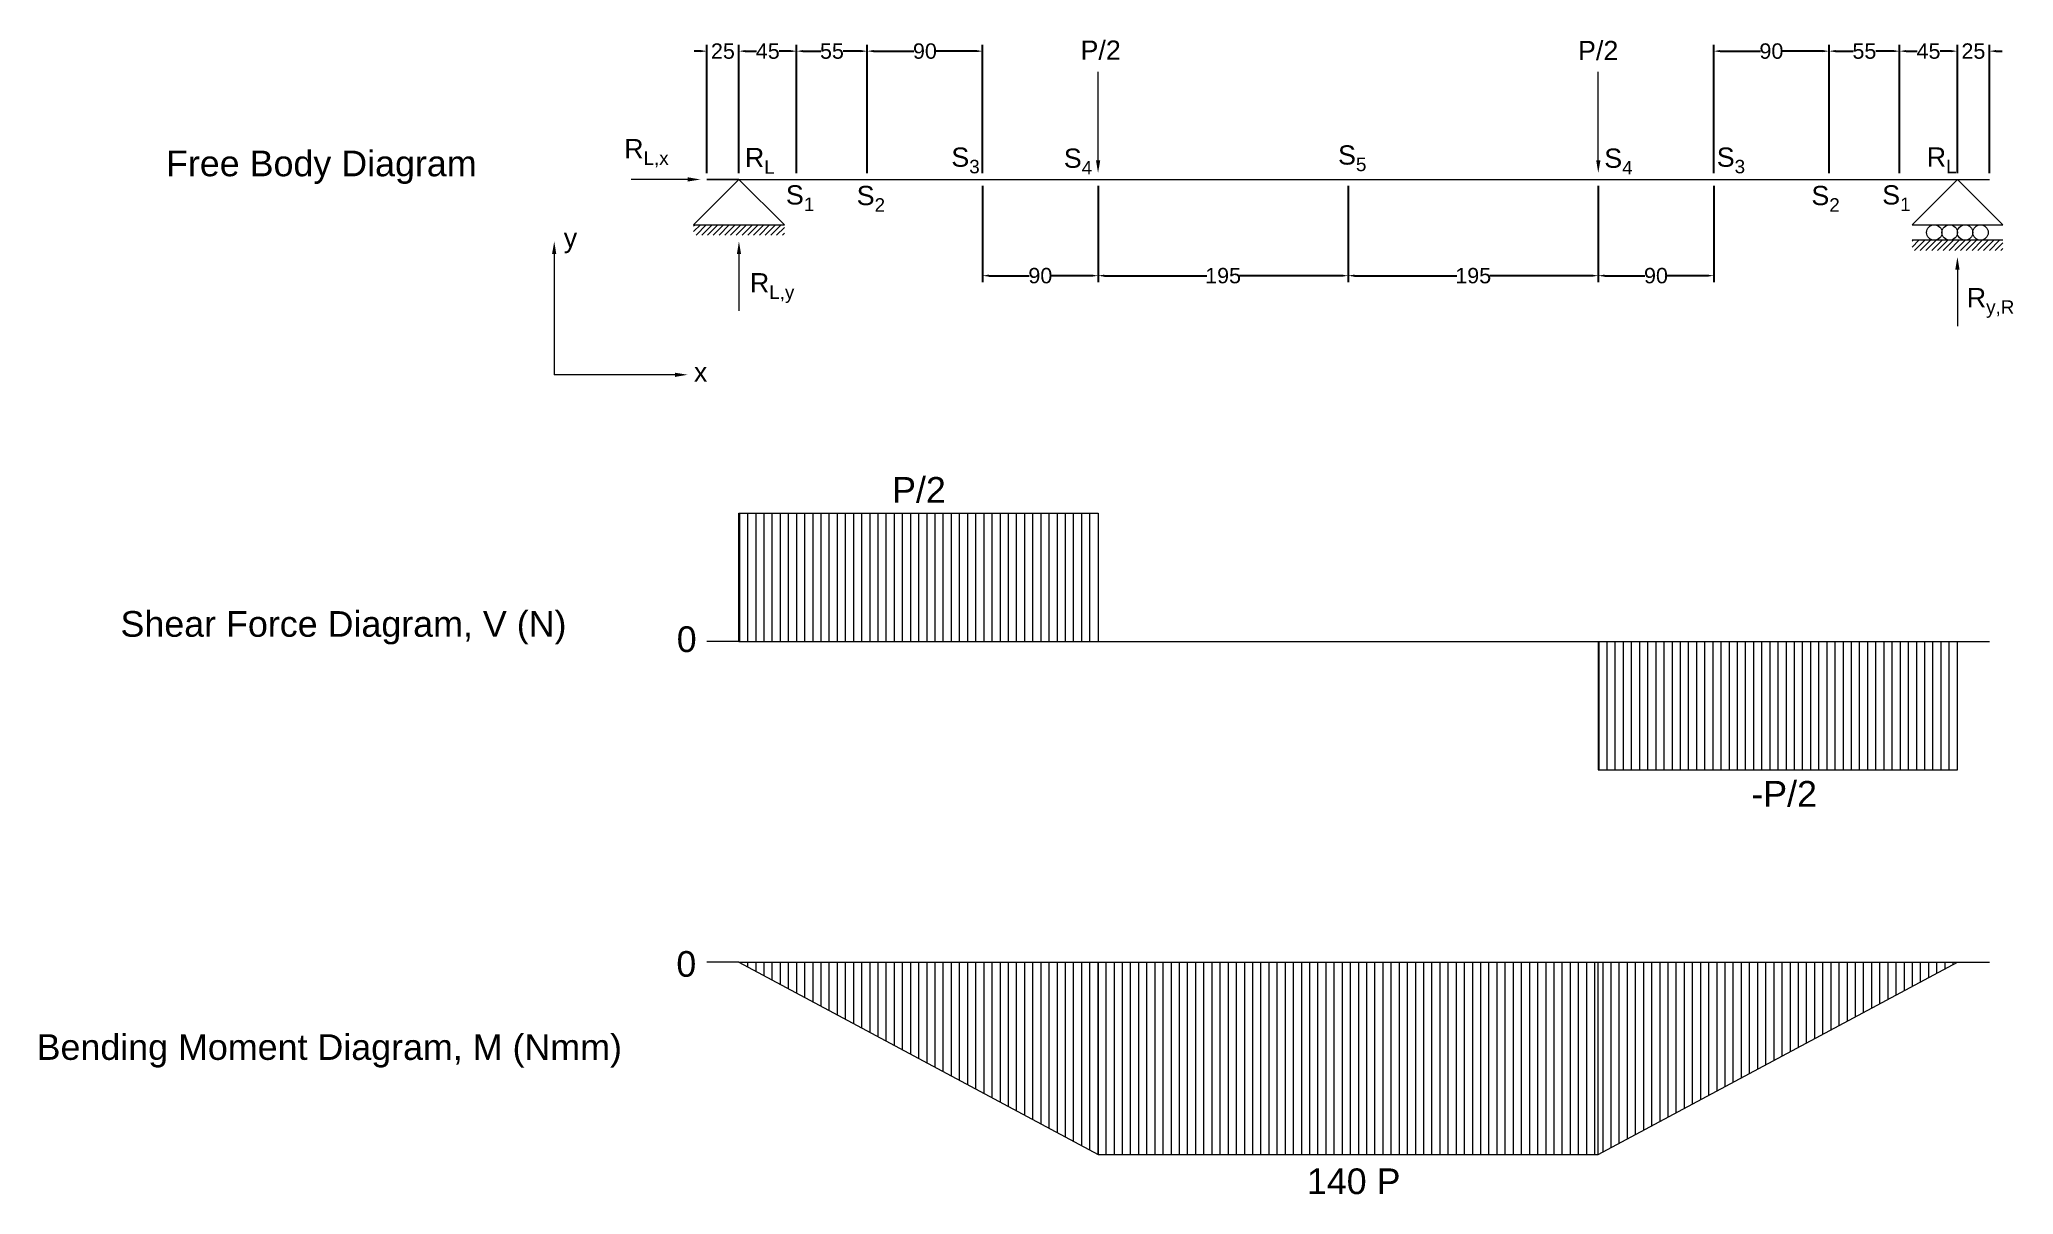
# Model space of a CAD drawing. Header units: millimetres. Extents: x 449 to 1988, y 246 to 1146.
import ezdxf

# ---------------------------------------------------------------- set-up
doc = ezdxf.new("R2010")
doc.units = ezdxf.units.MM
doc.layers.get('0').update_dxf_attribs({"lineweight": 13})
doc.layers.get('Defpoints').update_dxf_attribs({"lineweight": 13})
doc.styles.add('Annotative', font='arial.ttf')
doc.styles.get("Standard").update_dxf_attribs({"font": 'arial.ttf', "height": 15})
doc.dimstyles.get("Standard").update_dxf_attribs({"dimtxt": 12, "dimasz": 5, "dimexe": 5, "dimexo": 5, "dimgap": 0.09, "dimtad": 0, "dimtih": 1, "dimtoh": 1, "dimdec": 0, "dimzin": 0, "dimdsep": 46, "dimtxsty": 'Annotative', "dimcen": 0.09, "dimadec": 0, "dimazin": 0, "dimtfac": 1, "dimtdec": 0, "dimtofl": 0, "dimtmove": 0, "dimatfit": 3, "dimfxl": 1, "dimtolj": 1, "dimtzin": 0, "dimarcsym": 0})

# ---------------------------------------------------------------- blocks, each defined once
blk = doc.blocks.new('*D1')
at = {"color": 0, "lineweight": -2, "transparency": 16777216}
for p, q in [((1039.1, 1042.1), (1039.1, 1142.1)), ((1094.1, 1042.1), (1094.1, 1142.1)), ((1044.1, 1137.1), (1057.9, 1137.1)), ((1089.1, 1137.1), (1075.4, 1137.1))]:
    blk.add_line(p, q, dxfattribs=at)
at = {"color": 0, "transparency": 16777216}
for points in [[(1044.1, 1138), (1044.1, 1136.3), (1039.1, 1137.1)], [(1089.1, 1138), (1089.1, 1136.3), (1094.1, 1137.1)]]:
    blk.add_solid(points, dxfattribs=at)
at = {"layer": 'Defpoints', "color": 0, "transparency": 16777216}
for p in [(1094.1, 1137.1), (1039.1, 1037.1), (1094.1, 1037.1)]:
    blk.add_point(p, dxfattribs=at)
at = {"color": 0, "transparency": 16777216, "insert": (1066.6, 1137.1), "char_height": 12, "attachment_point": 5, "style": 'Annotative'}
blk.add_mtext('\\A1;55', dxfattribs=at)
blk = doc.blocks.new('*D2')
at = {"color": 0, "lineweight": -2, "transparency": 16777216}
for p, q in [((1094.1, 1042.1), (1094.1, 1142.1)), ((1184.1, 1042.1), (1184.1, 1142.1)), ((1099.1, 1137.1), (1130.5, 1137.1)), ((1179.1, 1137.1), (1147.8, 1137.1))]:
    blk.add_line(p, q, dxfattribs=at)
at = {"color": 0, "transparency": 16777216}
for points in [[(1099.1, 1138), (1099.1, 1136.3), (1094.1, 1137.1)], [(1179.1, 1138), (1179.1, 1136.3), (1184.1, 1137.1)]]:
    blk.add_solid(points, dxfattribs=at)
at = {"layer": 'Defpoints', "color": 0, "transparency": 16777216}
for p in [(1184.1, 1137.1), (1094.1, 1037.1), (1184.1, 1037.1)]:
    blk.add_point(p, dxfattribs=at)
at = {"color": 0, "transparency": 16777216, "insert": (1139.1, 1137.1), "char_height": 12, "attachment_point": 5, "style": 'Annotative'}
blk.add_mtext('\\A1;90', dxfattribs=at)
blk = doc.blocks.new('*D3')
at = {"color": 0, "lineweight": -2, "transparency": 16777216}
for p, q in [((1184.1, 1032.1), (1184.1, 957.1)), ((1274.1, 1032.1), (1274.1, 957.1)), ((1189.1, 962.1), (1220.5, 962.1)), ((1269.1, 962.1), (1237.8, 962.1))]:
    blk.add_line(p, q, dxfattribs=at)
at = {"color": 0, "transparency": 16777216}
for points in [[(1189.1, 963), (1189.1, 961.3), (1184.1, 962.1)], [(1269.1, 963), (1269.1, 961.3), (1274.1, 962.1)]]:
    blk.add_solid(points, dxfattribs=at)
at = {"layer": 'Defpoints', "color": 0, "transparency": 16777216}
for p in [(1184.1, 1037.1), (1274.1, 1037.1), (1274.1, 962.1)]:
    blk.add_point(p, dxfattribs=at)
at = {"color": 0, "transparency": 16777216, "insert": (1229.1, 962.1), "char_height": 12, "attachment_point": 5, "style": 'Annotative'}
blk.add_mtext('\\A1;90', dxfattribs=at)
blk = doc.blocks.new('*D4')
at = {"color": 0, "lineweight": -2, "transparency": 16777216}
for p, q in [((1274.1, 1032.1), (1274.1, 957.1)), ((1469.1, 1032.1), (1469.1, 957.1)), ((1279.1, 962.1), (1358.8, 962.1)), ((1464.1, 962.1), (1384.5, 962.1))]:
    blk.add_line(p, q, dxfattribs=at)
at = {"color": 0, "transparency": 16777216}
for points in [[(1279.1, 963), (1279.1, 961.3), (1274.1, 962.1)], [(1464.1, 963), (1464.1, 961.3), (1469.1, 962.1)]]:
    blk.add_solid(points, dxfattribs=at)
at = {"layer": 'Defpoints', "color": 0, "transparency": 16777216}
for p in [(1274.1, 1037.1), (1469.1, 1037.1), (1469.1, 962.1)]:
    blk.add_point(p, dxfattribs=at)
at = {"color": 0, "transparency": 16777216, "insert": (1371.6, 962.1), "char_height": 12, "attachment_point": 5, "style": 'Annotative'}
blk.add_mtext('\\A1;195', dxfattribs=at)
blk = doc.blocks.new('*D5')
at = {"color": 0, "lineweight": -2, "transparency": 16777216}
for p, q in [((1469.1, 1032.1), (1469.1, 957.1)), ((1664.1, 1032.1), (1664.1, 957.1)), ((1474.1, 962.1), (1553.8, 962.1)), ((1659.1, 962.1), (1579.5, 962.1))]:
    blk.add_line(p, q, dxfattribs=at)
at = {"color": 0, "transparency": 16777216}
for points in [[(1474.1, 963), (1474.1, 961.3), (1469.1, 962.1)], [(1659.1, 963), (1659.1, 961.3), (1664.1, 962.1)]]:
    blk.add_solid(points, dxfattribs=at)
at = {"layer": 'Defpoints', "color": 0, "transparency": 16777216}
for p in [(1469.1, 1037.1), (1664.1, 1037.1), (1664.1, 962.1)]:
    blk.add_point(p, dxfattribs=at)
at = {"color": 0, "transparency": 16777216, "insert": (1566.6, 962.1), "char_height": 12, "attachment_point": 5, "style": 'Annotative'}
blk.add_mtext('\\A1;195', dxfattribs=at)
blk = doc.blocks.new('*D6')
at = {"color": 0, "lineweight": -2, "transparency": 16777216}
for p, q in [((1664.1, 1032.1), (1664.1, 957.1)), ((1754.1, 1032.1), (1754.1, 957.1)), ((1669.1, 962.1), (1700.5, 962.1)), ((1749.1, 962.1), (1717.8, 962.1))]:
    blk.add_line(p, q, dxfattribs=at)
at = {"color": 0, "transparency": 16777216}
for points in [[(1669.1, 963), (1669.1, 961.3), (1664.1, 962.1)], [(1749.1, 963), (1749.1, 961.3), (1754.1, 962.1)]]:
    blk.add_solid(points, dxfattribs=at)
at = {"layer": 'Defpoints', "color": 0, "transparency": 16777216}
for p in [(1664.1, 1037.1), (1754.1, 1037.1), (1754.1, 962.1)]:
    blk.add_point(p, dxfattribs=at)
at = {"color": 0, "transparency": 16777216, "insert": (1709.1, 962.1), "char_height": 12, "attachment_point": 5, "style": 'Annotative'}
blk.add_mtext('\\A1;90', dxfattribs=at)
blk = doc.blocks.new('*D7')
at = {"color": 0, "lineweight": -2, "transparency": 16777216}
for p, q in [((1754.1, 1042.1), (1754.1, 1142.1)), ((1844.1, 1042.1), (1844.1, 1142.1)), ((1759.1, 1137.1), (1790.5, 1137.1)), ((1839.1, 1137.1), (1807.8, 1137.1))]:
    blk.add_line(p, q, dxfattribs=at)
at = {"color": 0, "transparency": 16777216}
for points in [[(1759.1, 1138), (1759.1, 1136.3), (1754.1, 1137.1)], [(1839.1, 1138), (1839.1, 1136.3), (1844.1, 1137.1)]]:
    blk.add_solid(points, dxfattribs=at)
at = {"layer": 'Defpoints', "color": 0, "transparency": 16777216}
for p in [(1844.1, 1137.1), (1754.1, 1037.1), (1844.1, 1037.1)]:
    blk.add_point(p, dxfattribs=at)
at = {"color": 0, "transparency": 16777216, "insert": (1799.1, 1137.1), "char_height": 12, "attachment_point": 5, "style": 'Annotative'}
blk.add_mtext('\\A1;90', dxfattribs=at)
blk = doc.blocks.new('*D8')
at = {"color": 0, "lineweight": -2, "transparency": 16777216}
for p, q in [((1844.1, 1042.1), (1844.1, 1142.1)), ((1899.1, 1042.1), (1899.1, 1142.1)), ((1849.1, 1137.1), (1862.9, 1137.1)), ((1894.1, 1137.1), (1880.4, 1137.1))]:
    blk.add_line(p, q, dxfattribs=at)
at = {"color": 0, "transparency": 16777216}
for points in [[(1849.1, 1138), (1849.1, 1136.3), (1844.1, 1137.1)], [(1894.1, 1138), (1894.1, 1136.3), (1899.1, 1137.1)]]:
    blk.add_solid(points, dxfattribs=at)
at = {"layer": 'Defpoints', "color": 0, "transparency": 16777216}
for p in [(1899.1, 1137.1), (1844.1, 1037.1), (1899.1, 1037.1)]:
    blk.add_point(p, dxfattribs=at)
at = {"color": 0, "transparency": 16777216, "insert": (1871.6, 1137.1), "char_height": 12, "attachment_point": 5, "style": 'Annotative'}
blk.add_mtext('\\A1;55', dxfattribs=at)
blk = doc.blocks.new('*D11')
at = {"color": 0, "lineweight": -2, "transparency": 16777216}
for p, q in [((994.1, 1042.1), (994.1, 1142.1)), ((1039.1, 1042.1), (1039.1, 1142.1)), ((999.1, 1137.1), (1007.7, 1137.1)), ((1034.1, 1137.1), (1025.6, 1137.1))]:
    blk.add_line(p, q, dxfattribs=at)
at = {"color": 0, "transparency": 16777216}
for points in [[(999.1, 1138), (999.1, 1136.3), (994.1, 1137.1)], [(1034.1, 1138), (1034.1, 1136.3), (1039.1, 1137.1)]]:
    blk.add_solid(points, dxfattribs=at)
at = {"layer": 'Defpoints', "color": 0, "transparency": 16777216}
for p in [(1039.1, 1137.1), (994.1, 1037.1), (1039.1, 1037.1)]:
    blk.add_point(p, dxfattribs=at)
at = {"color": 0, "transparency": 16777216, "insert": (1016.6, 1137.1), "char_height": 12, "attachment_point": 5, "style": 'Annotative'}
blk.add_mtext('\\A1;45', dxfattribs=at)
blk = doc.blocks.new('*D12')
at = {"color": 0, "lineweight": -2, "transparency": 16777216}
for p, q in [((969.1, 1042.1), (969.1, 1142.1)), ((994.1, 1042.1), (994.1, 1142.1)), ((964.1, 1137.1), (959.1, 1137.1)), ((999.1, 1137.1), (1004.1, 1137.1))]:
    blk.add_line(p, q, dxfattribs=at)
at = {"color": 0, "transparency": 16777216}
for points in [[(964.1, 1138), (964.1, 1136.3), (969.1, 1137.1)], [(999.1, 1138), (999.1, 1136.3), (994.1, 1137.1)]]:
    blk.add_solid(points, dxfattribs=at)
at = {"layer": 'Defpoints', "color": 0, "transparency": 16777216}
for p in [(994.1, 1137.1), (969.1, 1037.1), (994.1, 1037.1)]:
    blk.add_point(p, dxfattribs=at)
at = {"color": 0, "transparency": 16777216, "insert": (981.6, 1137.1), "char_height": 12, "attachment_point": 5, "style": 'Annotative'}
blk.add_mtext('\\A1;25', dxfattribs=at)
blk = doc.blocks.new('*D13')
at = {"color": 0, "lineweight": -2, "transparency": 16777216}
for p, q in [((1899.1, 1042.1), (1899.1, 1142.1)), ((1944.1, 1042.1), (1944.1, 1142.1)), ((1904.1, 1137.1), (1912.7, 1137.1)), ((1939.1, 1137.1), (1930.6, 1137.1))]:
    blk.add_line(p, q, dxfattribs=at)
at = {"color": 0, "transparency": 16777216}
for points in [[(1904.1, 1138), (1904.1, 1136.3), (1899.1, 1137.1)], [(1939.1, 1138), (1939.1, 1136.3), (1944.1, 1137.1)]]:
    blk.add_solid(points, dxfattribs=at)
at = {"layer": 'Defpoints', "color": 0, "transparency": 16777216}
for p in [(1944.1, 1137.1), (1899.1, 1037.1), (1944.1, 1037.1)]:
    blk.add_point(p, dxfattribs=at)
at = {"color": 0, "transparency": 16777216, "insert": (1921.6, 1137.1), "char_height": 12, "attachment_point": 5, "style": 'Annotative'}
blk.add_mtext('\\A1;45', dxfattribs=at)
blk = doc.blocks.new('*D14')
at = {"color": 0, "lineweight": -2, "transparency": 16777216}
for p, q in [((1944.1, 1042.1), (1944.1, 1142.1)), ((1969.1, 1042.1), (1969.1, 1142.1)), ((1939.1, 1137.1), (1934.1, 1137.1)), ((1974.1, 1137.1), (1979.1, 1137.1))]:
    blk.add_line(p, q, dxfattribs=at)
at = {"color": 0, "transparency": 16777216}
for points in [[(1939.1, 1138), (1939.1, 1136.3), (1944.1, 1137.1)], [(1974.1, 1138), (1974.1, 1136.3), (1969.1, 1137.1)]]:
    blk.add_solid(points, dxfattribs=at)
at = {"layer": 'Defpoints', "color": 0, "transparency": 16777216}
for p in [(1969.1, 1137.1), (1944.1, 1037.1), (1969.1, 1037.1)]:
    blk.add_point(p, dxfattribs=at)
at = {"color": 0, "transparency": 16777216, "insert": (1956.6, 1137.1), "char_height": 12, "attachment_point": 5, "style": 'Annotative'}
blk.add_mtext('\\A1;25', dxfattribs=at)

msp = doc.modelspace()

# ---------------------------------------------------------------- hatches: boundary and pattern name
h = msp.add_hatch()
h.set_pattern_fill('ANSI31', color=256)
h.set_pattern_definition([(45, (-1282.4425, -867.6227), (-2.245064, 2.245064), [])])
h.paths.add_polyline_path([(1029.5, 1001.8), (958.8, 1001.8), (958.8, 993.8), (1029.5, 993.8)])
h = msp.add_hatch()
h.set_pattern_fill('ANSI31', color=256)
h.set_pattern_definition([(45, (-332.4425, -879.6227), (-2.245064, 2.245064), [])])
h.paths.add_polyline_path([(1979.5, 989.8), (1908.8, 989.8), (1908.8, 981.8), (1979.5, 981.8)])
h = msp.add_hatch()
h.set_pattern_fill('ANSI31', color=256, scale=2, angle=45)
h.set_pattern_definition([(90, (-332.4425, -839.623), (-6.35, 0), [])])
h.paths.add_polyline_path([(1274.1, 677.1), (1274.1, 777.1), (994.1, 777.1), (994.1, 677.1)])
h = msp.add_hatch()
h.set_pattern_fill('ANSI31', color=256, scale=2, angle=45)
h.set_pattern_definition([(90, (337.5575, -939.623), (-6.35, 0), [])])
h.paths.add_polyline_path([(1944.1, 677.1), (1664.1, 677.1), (1664.1, 577.1), (1944.1, 577.1)])
h = msp.add_hatch()
h.set_pattern_fill('ANSI31', color=256, scale=2, angle=45)
h.set_pattern_definition([(90, (-332.4425, -789.623), (-6.35, 0), [])])
h.paths.add_polyline_path([(1274.1, 427.1), (994.1, 427.1), (1274.1, 277.1)])
h.paths.add_polyline_path([(1664.1, 427.1), (1274.1, 427.1), (1274.1, 277.1), (1664.1, 277.1)])
h.paths.add_polyline_path([(1944.1, 427.1), (1664.1, 427.1), (1664.1, 277.1)])

# ---------------------------------------------------------------- linework, layer by layer
for p, q in [((994.1, 1037.1), (958.8, 1001.8)), ((994.1, 1037.1), (969.1, 1037.1)), ((969.1, 1037.1), (1039.1, 1037.1)), ((994.1, 1037.1), (1029.5, 1001.8)), ((1039.1, 1037.1), (1094.1, 1037.1)), ((1094.1, 1037.1), (1184.1, 1037.1)), ((1184.1, 1037.1), (1274.1, 1037.1)), ((1274.1, 1037.1), (1469.1, 1037.1)), ((1469.1, 1037.1), (1664.1, 1037.1)), ((1664.1, 1037.1), (1754.1, 1037.1)), ((1754.1, 1037.1), (1844.1, 1037.1)), ((1844.1, 1037.1), (1899.1, 1037.1)), ((1899.1, 1037.1), (1944.1, 1037.1)), ((1944.1, 1037.1), (1908.8, 1001.8)), ((1944.1, 1037.1), (1979.5, 1001.8)), ((1944.1, 1037.1), (1969.1, 1037.1)), ((958.8, 1001.8), (1029.5, 1001.8)), ((1908.8, 1001.8), (1979.5, 1001.8)), ((1979.5, 989.8), (1908.8, 989.8)), ((994.1, 677.1), (994.1, 777.1)), ((994.1, 777.1), (1274.1, 777.1)), ((1274.1, 777.1), (1274.1, 677.1)), ((994.1, 677.1), (969.1, 677.1)), ((994.1, 677.1), (1944.1, 677.1)), ((1274.1, 677.1), (1664.1, 677.1)), ((1664.1, 677.1), (1664.1, 577.1)), ((1944.1, 677.1), (1969.1, 677.1)), ((1944.1, 577.1), (1944.1, 677.1)), ((1664.1, 577.1), (1944.1, 577.1)), ((994.1, 427.1), (969.1, 427.1)), ((994.1, 427.1), (1274.1, 427.1)), ((994.1, 427.1), (1274.1, 277.1)), ((1274.1, 427.1), (1664.1, 427.1)), ((1274.1, 427.1), (1274.1, 277.1)), ((1664.1, 427.1), (1944.1, 427.1)), ((1664.1, 277.1), (1944.1, 427.1)), ((1664.1, 277.1), (1664.1, 427.1)), ((1944.1, 427.1), (1969.1, 427.1)), ((1274.1, 277.1), (1664.1, 277.1))]:
    msp.add_line(p, q)
for points in [[(1274.1, 1046.1), (1274.1, 1121.1)], [(1664.1, 1046.1), (1664.1, 1121.1)], [(960.1, 1037.1), (910.1, 1037.1)], [(850.1, 984.9), (850.1, 884.9)], [(994.1, 984.8), (994.1, 934.8)], [(1944.1, 972.8), (1944.1, 922.8)], [(950.1, 884.9), (850.1, 884.9)]]:
    msp.add_lwpolyline(points)
for centre in [(1926.1, 995.8), (1938.1, 995.8), (1950.1, 995.8), (1962.1, 995.8)]:
    msp.add_circle(centre, 6)
for points in [[(1275.8, 1052.1), (1274.1, 1042.1), (1272.5, 1052.1)], [(1665.8, 1052.1), (1664.1, 1042.1), (1662.5, 1052.1)], [(954.2, 1038.8), (964.1, 1037.1), (954.2, 1035.5)], [(848.4, 979), (850.1, 988.9), (851.7, 979)], [(992.5, 978.9), (994.1, 988.8), (995.8, 978.9)], [(1942.5, 966.9), (1944.1, 976.8), (1945.8, 966.9)], [(944.2, 886.5), (954.1, 884.9), (944.2, 883.2)]]:
    msp.add_solid(points)

# ---------------------------------------------------------------- texts
for s, width, heights, insert, char_height, attachment_point in [('P/2', 20, [11.4], (1260.4, 1145.4), 15, 1), ('P/2', 20, [11.4], (1648.3, 1145.1), 15, 1), ('\\A1;R{\\H0.7x;\\S^ L,x;}', 20, [11.4], (904.6, 1068.6), 15, 1), ('\\A1;S{\\H0.7x;\\S^ 3;}', 20, [11.4], (1159.7, 1062), 15, 1), ('\\A1;S{\\H0.7x;\\S^ 5;}', 20, [11.4], (1461.2, 1063.7), 15, 1), ('\\A1;S{\\H0.7x;\\S^ 3;}', 20, [11.4], (1778.6, 1062), 15, 3), ('\\A1;R{\\H0.7x;\\S^ L;}', 20, [11.4], (1920.2, 1062.1), 15, 1), ('Free Body Diagram', 246.731, [27], (547.4, 1059.6), 20, 1), ('\\A1;R{\\H0.7x;\\S^ L;}', 20, [11.4], (998.7, 1061.7), 15, 1), ('\\A1;S{\\H0.7x;\\S^ 4;}', 20, [11.4], (1247.4, 1061.2), 15, 1), ('\\A1;S{\\H0.7x;\\S^ 4;}', 20, [11.4], (1690.9, 1061.2), 15, 3), ('\\A1;S{\\H0.7x;\\S^ 1;}', 20, [11.4], (1030.7, 1032.6), 15, 1), ('\\A1;S{\\H0.7x;\\S^ 2;}', 20, [11.4], (1085.9, 1032.1), 15, 1), ('\\A1;S{\\H0.7x;\\S^ 2;}', 20, [11.4], (1852.4, 1032.1), 15, 3), ('\\A1;S{\\H0.7x;\\S^ 1;}', 20, [11.4], (1907.6, 1032.6), 15, 3), ('y', 20, [11.4], (857.5, 999.1), 15, 1), ('\\A1;R{\\H0.7x;\\S^ L,y;}', 20, [11.4], (1002.6, 964.1), 15, 1), ('\\A1;R{\\H0.7x;\\S^ y,R;}', 20, [11.4], (1951.4, 952.5), 15, 1), ('x', 20, [11.4], (959, 894.5), 15, 1), ('P/2', 44.671, [14.2], (1113.5, 805.2), 20, 1), ('Shear Force Diagram, V (N)', 370.138, [15.4], (511.9, 700.7), 20, 1), ('0', 20, [11.4], (945.6, 688.8), 20, 1), ('-P/2', 60.367, [16.4], (1783.4, 568.3), 20, 1), ('0', 20, [11.4], (945.3, 435.7), 20, 1), ('Bending Moment Diagram, M (Nmm)', 470.877, [30.7], (446.5, 370.9), 20, 1), ('140 P', 74.218, [26.9], (1436.9, 266.3), 20, 1)]:
    msp.add_mtext_dynamic_manual_height_columns(s, width=width, gutter_width=100, heights=heights, dxfattribs=dict(insert=insert, char_height=char_height, attachment_point=attachment_point))

# ---------------------------------------------------------------- dimensions: what is measured, and where the dimension line sits
for base, p1, p2, picture, middle in [((994.1, 1137.1), (969.1, 1037.1), (994.1, 1037.1), '*D12', (981.6, 1137.1)), ((1039.1, 1137.1), (994.1, 1037.1), (1039.1, 1037.1), '*D11', (1016.6, 1137.1)), ((1094.1, 1137.1), (1039.1, 1037.1), (1094.1, 1037.1), '*D1', (1066.6, 1137.1)), ((1184.1, 1137.1), (1094.1, 1037.1), (1184.1, 1037.1), '*D2', (1139.1, 1137.1)), ((1899.1, 1137.1), (1844.1, 1037.1), (1899.1, 1037.1), '*D8', (1871.6, 1137.1)), ((1944.1, 1137.1), (1899.1, 1037.1), (1944.1, 1037.1), '*D13', (1921.6, 1137.1)), ((1969.1, 1137.1), (1944.1, 1037.1), (1969.1, 1037.1), '*D14', (1956.6, 1137.1)), ((1469.1, 962.1), (1274.1, 1037.1), (1469.1, 1037.1), '*D4', (1371.6, 962.1)), ((1664.1, 962.1), (1469.1, 1037.1), (1664.1, 1037.1), '*D5', (1566.6, 962.1)), ((1754.1, 962.1), (1664.1, 1037.1), (1754.1, 1037.1), '*D6', (1709.1, 962.1))]:
    dim = msp.add_linear_dim(base=base, p1=p1, p2=p2, dimstyle='Standard')
    dim.commit()
    dim.dimension.update_dxf_attribs({"geometry": picture, "text_midpoint": middle})
for base, p1, p2, picture, middle in [((1844.1, 1137.1), (1754.1, 1037.1), (1844.1, 1037.1), '*D7', (1799.1, 1137.1)), ((1274.1, 962.1), (1184.1, 1037.1), (1274.1, 1037.1), '*D3', (1229.1, 962.1))]:
    dim = msp.add_linear_dim(base=base, p1=p1, p2=p2, dimstyle='Standard')
    dim.commit()
    dim.dimension.update_dxf_attribs({"geometry": picture, "text_midpoint": middle, "dimtype": 160})

doc.saveas('drawing.dxf')
